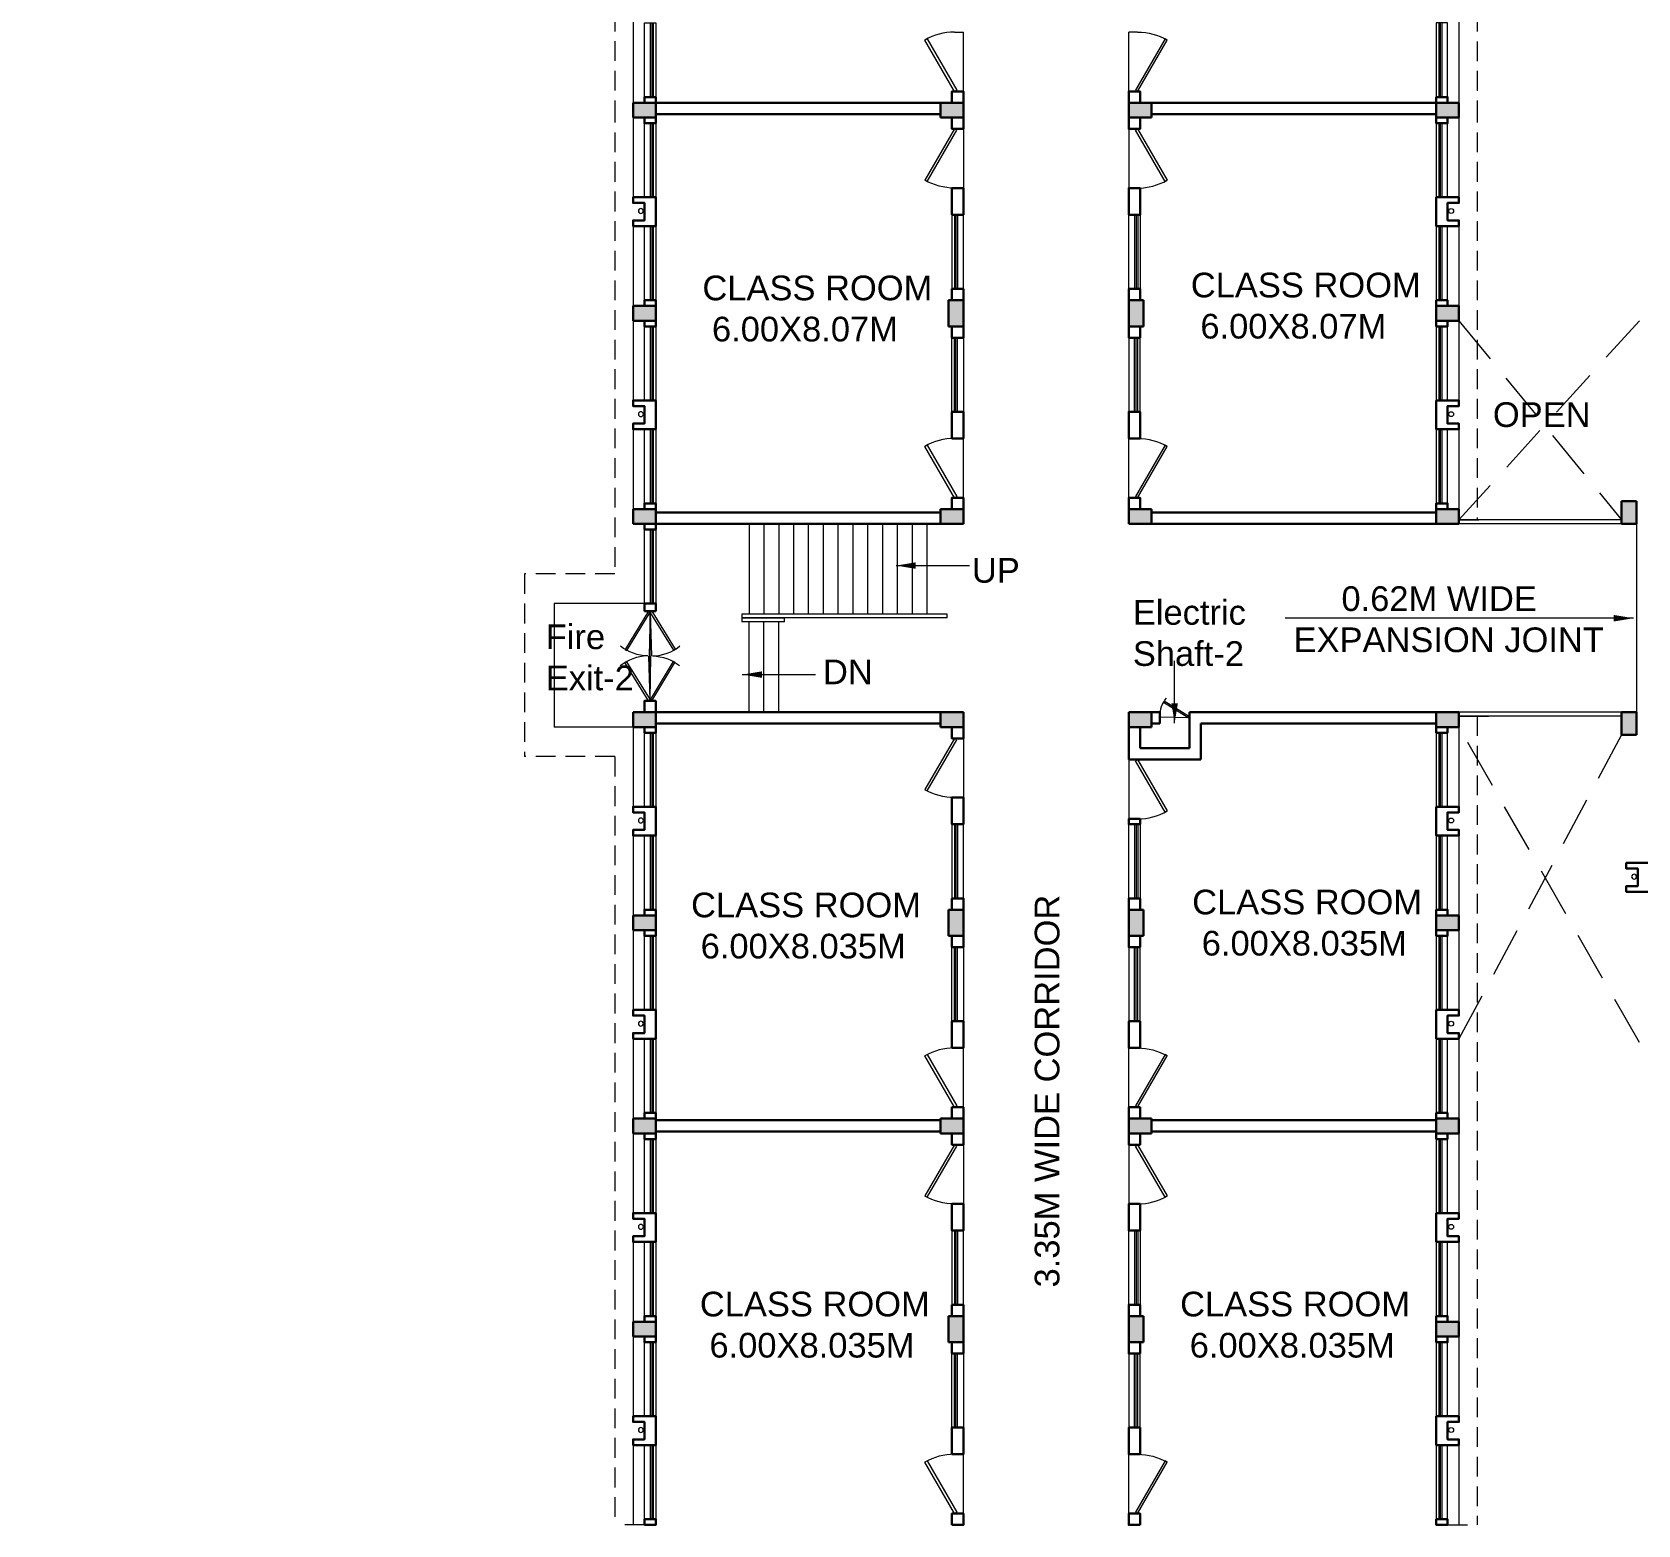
# Model space of a CAD drawing. Header units: millimetres. Extents: x 3614 to 12428, y -844 to 6844.
# Drawn here: x 5460.57 to 5493.1, y -439.01 to -408.77 of the extents above; entities that cross this region are included whole.
import ezdxf

# ---------------------------------------------------------------- set-up
doc = ezdxf.new("R2010")
doc.units = ezdxf.units.MM
doc.header["$LTSCALE"] = 40
doc.header["$MEASUREMENT"] = 0
doc.header["$PDMODE"] = 32
doc.header["$PDSIZE"] = 0.02
doc.linetypes.add('DASHED', pattern=[0.75, 0.5, -0.25])
doc.layers.get('0').update_dxf_attribs({"linetype": 'CONTINUOUS', "lineweight": 20})
doc.layers.get('Defpoints').update_dxf_attribs({"linetype": 'CONTINUOUS', "lineweight": 20})
for name, color, linetype, lineweight in [('CLL LEV.', 15, 'CONTINUOUS', 18), ('Column', 252, 'CONTINUOUS', 30), ('Column Hatch', 253, 'CONTINUOUS', 13), ('Dim', 220, 'CONTINUOUS', 15), ('Door', 54, 'CONTINUOUS', 18), ('EXPANSION JOINT', 248, 'CONTINUOUS', 20), ('Fixture', 44, 'CONTINUOUS', 15), ('Hidden', 30, 'DASHED', 18), ('Railing', 23, 'CONTINUOUS', 18), ('Stair', 1, 'CONTINUOUS', 15), ('TEXT', 7, 'CONTINUOUS', 20), ('Ventilator', 6, 'DASHED', 18), ('Wall', 7, 'CONTINUOUS', 30), ('Window', 150, 'CONTINUOUS', 15), ('Window-Wall', 7, 'CONTINUOUS', 18)]:
    doc.layers.add(name, color=color, linetype=linetype, lineweight=lineweight)
doc.styles.add('L120', font='simplex.shx', dxfattribs={"height": 1})
doc.styles.get("Standard").update_dxf_attribs({"font": 'txt.shx', "height": 0.03937})
doc.styles.add('Tabrej', font='GOTHIC.TTF')
doc.styles.add('Tabrej.', font='GOTHIC.TTF', dxfattribs={"height": 1})
doc.dimstyles.new('DIMEN', dxfattribs={"dimtxt": 0.2, "dimasz": 0.25, "dimexe": 0.18, "dimexo": 0.0625, "dimgap": 0.09, "dimtad": 0, "dimdec": 3, "dimzin": 0, "dimdsep": 46, "dimtxsty": 'Tabrej', "dimcen": 0, "dimclrd": 256, "dimclre": 256, "dimclrt": 7, "dimadec": 0, "dimazin": 0, "dimtfac": 1, "dimtdec": 3, "dimtofl": 0, "dimtmove": 0, "dimatfit": 1, "dimfxl": 0, "dimtolj": 1, "dimtzin": 0, "dimlwd": -1, "dimlwe": -1, "dimarcsym": 0})
doc.dimstyles.get("Standard").update_dxf_attribs({"dimtxt": 0.18, "dimasz": 0.18, "dimexe": 0.18, "dimexo": 0.0625, "dimgap": 0.09, "dimtad": 0, "dimtih": 1, "dimtoh": 1, "dimdec": 4, "dimzin": 0, "dimdsep": 46, "dimtxsty": 'Standard', "dimcen": 0.09, "dimadec": 0, "dimazin": 0, "dimtfac": 1, "dimtdec": 4, "dimtofl": 0, "dimtmove": 0, "dimatfit": 3, "dimfxl": 0, "dimtolj": 1, "dimtzin": 0, "dimarcsym": 0})

# ---------------------------------------------------------------- blocks, each defined once
blk = doc.blocks.new('COLM 530')
at = {"layer": 'Column Hatch'}
h = blk.add_hatch(color=0, dxfattribs=at)
h.dxf.hatch_style = 1
h.paths.add_polyline_path([(5443.518, -633.795), (5443.218, -633.795), (5443.218, -634.325), (5443.518, -634.325)])
at = {"layer": 'Column'}
for p, q in [((5443.518, -633.795), (5443.218, -633.795)), ((5443.218, -633.795), (5443.218, -634.325)), ((5443.518, -634.325), (5443.518, -633.795)), ((5443.218, -634.325), (5443.518, -634.325))]:
    blk.add_line(p, q, dxfattribs=at)
blk = doc.blocks.new('COLUMN 546')
at = {"layer": 'Column Hatch'}
h = blk.add_hatch(color=0, dxfattribs=at)
h.dxf.hatch_style = 1
h.paths.add_polyline_path([(0, 0), (0.3, 0), (0.3, 0.46), (0, 0.46)])
at = {"layer": 'Column'}
for p, q in [((0.3, 0.46), (0, 0.46)), ((0, 0.46), (0, 0)), ((0.3, 0), (0.3, 0.46)), ((0, 0), (0.3, 0))]:
    blk.add_line(p, q, dxfattribs=at)
blk = doc.blocks.new('Door - Left Hung 36 in.')
at = {"layer": 'Door'}
blk.add_line((0.8, -1.3), (35.9, -1.3), dxfattribs=at)
blk.add_lwpolyline([(0.8, -1.3), (0, 0), (31.2, 18), (31.9, 16.7)], close=True, dxfattribs=at)
blk.add_arc((0, 0), 36, 0, 37.3101, dxfattribs=at)
blk = doc.blocks.new('VENT 2')
at = {"layer": 'Ventilator', "linetype": 'Continuous', "ltscale": 0.02}
for p, q in [((0, 0.182), (1.5, 0.182)), ((0, 0.152), (1.5, 0.152))]:
    blk.add_line(p, q, dxfattribs=at)
at = {"layer": 'Window-Wall'}
for p, q in [((0, 0.23), (1.5, 0.23)), ((0, 0), (0, 0.23)), ((0, 0.115), (1.5, 0.115)), ((1.5, 0), (0, 0)), ((1.5, 0.23), (1.5, 0))]:
    blk.add_line(p, q, dxfattribs=at)
blk = doc.blocks.new('*U18')
for p, q in [((0, 0), (0, -6)), ((40, 0), (40, -6))]:
    blk.add_line(p, q)
blk.add_lwpolyline([(0, 0), (34.6, 20), (35.5, 18.5), (0.9, -1.5)], close=True)
blk.add_arc((0, 0), 40, 0, 30)
blk = doc.blocks.new('DOOR1')
at = {"layer": 'Door'}
blk.add_line((0, 0), (1.2, 0), dxfattribs=at)
at = {"layer": 'Door', "xscale": 0.0300000000000013, "yscale": 0.0300000000000013, "zscale": 0.0300000000000013}
blk.add_blockref('*U18', (0, 0.18), dxfattribs=at)
blk = doc.blocks.new('class 1')
at = {"layer": 'Wall'}
for points in [[(0.23, -0.035), (0, -0.035), (0, -0.265), (0.23, -0.265), (0.23, -0.035)], [(0.23, -1.465), (0, -1.465), (0, -2.005), (0.23, -2.005), (0.23, -1.465)], [(0.23, -3.505), (0, -3.505), (0, -3.735), (0.23, -3.735), (0.23, -3.505)]]:
    blk.add_lwpolyline(points, dxfattribs=at)
at = {"layer": 'Wall', "rotation": 270}
for name, p in [('DOOR1', (0, -0.265)), ('VENT 2', (0, -2.005))]:
    blk.add_blockref(name, p, dxfattribs=at)
blk = doc.blocks.new('WINDOW 1')
at = {"layer": 'CLL LEV.'}
for p, q in [((-0.115, -0.23), (-0.115, -0.46)), ((1.615, -0.23), (1.615, -0.46)), ((-0.115, -0.46), (1.615, -0.46))]:
    blk.add_line(p, q, dxfattribs=at)
at = {"layer": 'Window'}
for p, q in [((0, -0.051), (1.5, -0.051)), ((0, -0.081), (1.5, -0.081))]:
    blk.add_line(p, q, dxfattribs=at)
at = {"layer": 'Window-Wall'}
for p, q in [((0, 0), (1.5, 0)), ((0, -0.23), (0, 0)), ((1.5, 0), (1.5, -0.23)), ((0, -0.115), (1.5, -0.115)), ((1.5, -0.23), (0, -0.23))]:
    blk.add_line(p, q, dxfattribs=at)
blk = doc.blocks.new('SHAFT2')
at = {"layer": 'Fixture'}
blk.add_circle((0.302, 0.307), 0.05, dxfattribs=at)
at = {"layer": 'Wall'}
blk.add_lwpolyline([(0, 0.585), (0.46, 0.585), (0.46, 0.47), (0.23, 0.47), (0.23, 0.115), (0.46, 0.115), (0.46, 0), (0, 0), (0, 0.585)], dxfattribs=at)
blk = doc.blocks.new('*D647')
at = {"layer": 'Defpoints', "color": 0, "ltscale": 0.05, "transparency": 16777216}
for p in [(5491.918, -294.581), (5491.855, -295.181), (5491.918, -295.181)]:
    blk.add_point(p, dxfattribs=at)
at = {"layer": 'Dim', "ltscale": 0.05, "transparency": 16777216}
for p, q in [((5491.855, -294.581), (5491.675, -294.581)), ((5491.855, -294.481), (5491.855, -294.381)), ((5491.855, -295.181), (5491.675, -295.181)), ((5491.855, -295.281), (5491.855, -295.381))]:
    blk.add_line(p, q, dxfattribs=at)
for points in [[(5491.838, -294.481), (5491.872, -294.481), (5491.855, -294.581)], [(5491.838, -295.281), (5491.872, -295.281), (5491.855, -295.181)]]:
    blk.add_solid(points, dxfattribs=at)
at = {"layer": 'Dim', "color": 7, "ltscale": 0.05, "transparency": 16777216, "insert": (5491.855, -294.881), "char_height": 0.2, "attachment_point": 5, "rotation": 90, "style": 'Tabrej'}
blk.add_mtext('\\A1;0.600', dxfattribs=at)
blk = doc.blocks.new('*D648')
at = {"layer": 'Defpoints', "color": 0, "ltscale": 0.05, "transparency": 16777216}
for p in [(5491.318, -295.181), (5492.318, -295.181), (5492.318, -295.595)]:
    blk.add_point(p, dxfattribs=at)
at = {"layer": 'Dim', "ltscale": 0.05, "transparency": 16777216}
for p, q in [((5491.318, -295.244), (5491.318, -295.775)), ((5492.318, -295.244), (5492.318, -295.775)), ((5491.218, -295.595), (5491.118, -295.595)), ((5492.418, -295.595), (5492.518, -295.595))]:
    blk.add_line(p, q, dxfattribs=at)
for points in [[(5491.218, -295.578), (5491.218, -295.612), (5491.318, -295.595)], [(5492.418, -295.578), (5492.418, -295.612), (5492.318, -295.595)]]:
    blk.add_solid(points, dxfattribs=at)
at = {"layer": 'Dim', "color": 7, "ltscale": 0.05, "transparency": 16777216, "insert": (5491.818, -295.595), "char_height": 0.2, "attachment_point": 5, "style": 'Tabrej'}
blk.add_mtext('\\A1;1.000', dxfattribs=at)
blk = doc.blocks.new('NEW BILDING')
at = {"ltscale": 0.05}
blk.add_line((5448.0978, -295.0811), (5447.0978, -295.0811), dxfattribs=at)
at = {"layer": 'Door'}
blk.add_line((5437.1728, -294.1211), (5437.1728, -292.3011), dxfattribs=at)
at = {"layer": 'EXPANSION JOINT', "linetype": 'ByBlock', "ltscale": 0.05}
blk.add_line((5457.1508, -290.5361), (5457.1508, -294.3511), dxfattribs=at)
at = {"layer": 'Hidden', "ltscale": 0.02}
for p, q in [((5436.4578, -269.9611), (5436.4578, -282.3061)), ((5453.9278, -269.9632), (5453.9278, -282.3061)), ((5436.4578, -282.0061), (5436.4578, -291.5511)), ((5453.9278, -282.0061), (5453.9278, -290.4561)), ((5453.5578, -290.4561), (5454.1578, -290.4561)), ((5436.4578, -291.5511), (5434.6278, -291.5511)), ((5434.6278, -291.5511), (5434.6278, -295.2511)), ((5453.9278, -294.4311), (5453.9278, -310.8111)), ((5436.4578, -295.2511), (5434.6278, -295.2511)), ((5436.4578, -295.2511), (5436.4578, -310.8111)), ((5437.0578, -310.8111), (5436.4578, -310.8111)), ((5453.3278, -310.8111), (5453.9278, -310.8111))]:
    blk.add_line(p, q, dxfattribs=at)
at = {"layer": 'Hidden', "ltscale": 0.05}
blk.add_line((5453.5578, -294.4311), (5454.1578, -294.4311), dxfattribs=at)
at = {"layer": 'Railing', "linetype": 'ByBlock', "ltscale": 0.05}
for p, q in [((5456.8508, -290.4561), (5453.5578, -290.4561)), ((5456.8508, -290.5361), (5453.5578, -290.5361)), ((5443.1928, -292.3661), (5439.0278, -292.3661)), ((5439.0278, -292.3661), (5439.0278, -292.4411)), ((5443.1928, -292.4411), (5443.1928, -292.3661)), ((5443.1928, -292.4411), (5439.0278, -292.4411)), ((5439.8928, -292.4461), (5439.0278, -292.4461)), ((5439.0278, -292.4461), (5439.0278, -292.5211)), ((5439.8928, -292.5211), (5439.0278, -292.5211)), ((5439.8928, -292.5211), (5439.8928, -292.4461)), ((5456.8508, -294.3511), (5453.5578, -294.3511)), ((5456.8508, -294.4311), (5453.5578, -294.4311))]:
    blk.add_line(p, q, dxfattribs=at)
at = {"layer": 'Stair', "ltscale": 0.05}
for p, q in [((5439.1778, -290.5361), (5439.1778, -292.3661)), ((5439.4778, -290.5361), (5439.4778, -292.3661)), ((5439.7778, -290.5361), (5439.7778, -292.3661)), ((5440.0778, -290.5361), (5440.0778, -292.3661)), ((5440.3778, -290.5361), (5440.3778, -292.3661)), ((5440.6778, -290.5361), (5440.6778, -292.3661)), ((5440.9778, -290.5361), (5440.9778, -292.3661)), ((5441.2778, -290.5361), (5441.2778, -292.3661)), ((5441.5778, -290.5361), (5441.5778, -292.3661)), ((5441.8778, -290.5361), (5441.8778, -292.3661)), ((5442.1778, -290.5361), (5442.1778, -292.3661)), ((5442.4778, -290.5361), (5442.4778, -292.3661)), ((5442.7778, -290.5361), (5442.7778, -292.3661)), ((5437.0578, -292.1511), (5435.2278, -292.1511)), ((5435.2278, -292.1511), (5435.2278, -294.6511)), ((5439.1778, -294.3511), (5439.1778, -292.5211)), ((5439.4778, -294.3511), (5439.4778, -292.5211)), ((5439.7778, -294.3511), (5439.7778, -292.5211)), ((5436.8278, -294.6511), (5435.2278, -294.6511))]:
    blk.add_line(p, q, dxfattribs=at)
at = {"layer": 'Wall'}
for p, q in [((5443.0578, -282.0061), (5437.2878, -282.0061)), ((5447.3278, -282.0061), (5453.0978, -282.0061)), ((5443.0578, -282.2361), (5437.2878, -282.2361)), ((5447.3278, -282.2361), (5453.0978, -282.2361)), ((5443.0578, -290.3061), (5437.2878, -290.3061)), ((5447.3278, -290.3061), (5453.0978, -290.3061)), ((5443.0578, -290.5361), (5437.2878, -290.5361)), ((5447.3278, -290.5361), (5453.0978, -290.5361)), ((5443.0578, -294.3511), (5437.2878, -294.3511)), ((5447.4978, -294.3511), (5447.3278, -294.3511)), ((5447.4978, -294.3511), (5447.4979, -294.5811)), ((5448.0978, -295.0811), (5448.0978, -294.3511)), ((5448.4428, -294.3511), (5448.0978, -294.3511)), ((5448.3739, -294.3511), (5453.0978, -294.3511)), ((5443.0578, -294.5811), (5437.2878, -294.5811)), ((5446.8678, -295.3111), (5446.8678, -294.6511)), ((5447.0978, -294.6511), (5447.0978, -295.0811)), ((5447.4979, -294.5811), (5447.3279, -294.5811)), ((5448.3278, -294.5811), (5453.0978, -294.5811)), ((5448.3278, -295.3111), (5448.3278, -294.5811)), ((5447.0978, -295.3111), (5446.8678, -295.3111)), ((5448.0978, -295.0811), (5447.0978, -295.0811)), ((5448.3278, -295.3111), (5447.0978, -295.3111)), ((5443.0578, -302.6161), (5437.2878, -302.6161)), ((5447.3278, -302.6161), (5453.0978, -302.6161)), ((5443.0578, -302.8461), (5437.2878, -302.8461)), ((5447.3278, -302.8461), (5453.0978, -302.8461))]:
    blk.add_line(p, q, dxfattribs=at)
for points in [[(5437.0578, -282.0061), (5437.0578, -281.8911), (5437.2878, -281.8911), (5437.2878, -282.0061), (5437.0578, -282.0061)], [(5443.2878, -282.0061), (5443.5178, -282.0061), (5443.5178, -281.7761), (5443.2878, -281.7761), (5443.2878, -282.0061)], [(5447.0978, -282.0061), (5446.8678, -282.0061), (5446.8678, -281.7761), (5447.0978, -281.7761), (5447.0978, -282.0061)], [(5453.3278, -282.0061), (5453.3278, -281.8911), (5453.0978, -281.8911), (5453.0978, -282.0061), (5453.3278, -282.0061)], [(5437.0578, -282.3061), (5437.0578, -282.4211), (5437.2878, -282.4211), (5437.2878, -282.3061), (5437.0578, -282.3061)], [(5437.0578, -282.4211), (5437.0578, -282.3061), (5437.2878, -282.3061), (5437.2878, -282.4211), (5437.0578, -282.4211)], [(5453.3278, -282.3061), (5453.3278, -282.4211), (5453.0978, -282.4211), (5453.0978, -282.3061), (5453.3278, -282.3061)], [(5453.3278, -282.4211), (5453.3278, -282.3061), (5453.0978, -282.3061), (5453.0978, -282.4211), (5453.3278, -282.4211)], [(5437.0578, -286.1211), (5437.0578, -286.0061), (5437.2878, -286.0061), (5437.2878, -286.1211), (5437.0578, -286.1211)], [(5453.3278, -286.1211), (5453.3278, -286.0061), (5453.0978, -286.0061), (5453.0978, -286.1211), (5453.3278, -286.1211)], [(5437.0578, -286.4211), (5437.0578, -286.5361), (5437.2878, -286.5361), (5437.2878, -286.4211), (5437.0578, -286.4211)], [(5437.0578, -286.5361), (5437.0578, -286.4211), (5437.2878, -286.4211), (5437.2878, -286.5361), (5437.0578, -286.5361)], [(5453.3278, -286.4211), (5453.3278, -286.5361), (5453.0978, -286.5361), (5453.0978, -286.4211), (5453.3278, -286.4211)], [(5453.3278, -286.5361), (5453.3278, -286.4211), (5453.0978, -286.4211), (5453.0978, -286.5361), (5453.3278, -286.5361)], [(5437.0578, -290.2361), (5437.0578, -290.1211), (5437.2878, -290.1211), (5437.2878, -290.2361), (5437.0578, -290.2361)], [(5453.3278, -290.2361), (5453.3278, -290.1211), (5453.0978, -290.1211), (5453.0978, -290.2361), (5453.3278, -290.2361)], [(5437.0578, -290.6511), (5437.0578, -290.5361), (5437.2878, -290.5361), (5437.2878, -290.6511), (5437.0578, -290.6511)], [(5437.0578, -292.3011), (5437.0578, -292.1511), (5437.2878, -292.1511), (5437.2878, -292.3011), (5437.0578, -292.3011)], [(5437.0578, -294.3511), (5437.0578, -294.1211), (5437.2878, -294.1211), (5437.2878, -294.3511), (5437.0578, -294.3511)], [(5437.0578, -294.6511), (5437.0578, -294.7661), (5437.2878, -294.7661), (5437.2878, -294.6511), (5437.0578, -294.6511)], [(5437.0578, -294.7661), (5437.0578, -294.6511), (5437.2878, -294.6511), (5437.2878, -294.7661), (5437.0578, -294.7661)], [(5453.3278, -294.6511), (5453.3278, -294.7661), (5453.0978, -294.7661), (5453.0978, -294.6511), (5453.3278, -294.6511)], [(5453.3278, -294.7661), (5453.3278, -294.6511), (5453.0978, -294.6511), (5453.0978, -294.7661), (5453.3278, -294.7661)], [(5447.0978, -296.5111), (5446.8678, -296.5111), (5446.8678, -296.6219), (5447.0978, -296.6219), (5447.0978, -296.5111)], [(5447.0978, -298.1219), (5446.8678, -298.1219), (5446.8678, -298.3519), (5447.0978, -298.3519), (5447.0978, -298.1219)], [(5437.0578, -298.4661), (5437.0578, -298.3511), (5437.2878, -298.3511), (5437.2878, -298.4661), (5437.0578, -298.4661)], [(5453.3278, -298.4661), (5453.3278, -298.3511), (5453.0978, -298.3511), (5453.0978, -298.4661), (5453.3278, -298.4661)], [(5437.0578, -298.7661), (5437.0578, -298.8811), (5437.2878, -298.8811), (5437.2878, -298.7661), (5437.0578, -298.7661)], [(5437.0578, -298.8811), (5437.0578, -298.7661), (5437.2878, -298.7661), (5437.2878, -298.8811), (5437.0578, -298.8811)], [(5453.3278, -298.7661), (5453.3278, -298.8811), (5453.0978, -298.8811), (5453.0978, -298.7661), (5453.3278, -298.7661)], [(5453.3278, -298.8811), (5453.3278, -298.7661), (5453.0978, -298.7661), (5453.0978, -298.8811), (5453.3278, -298.8811)], [(5437.0578, -302.5811), (5437.0578, -302.4661), (5437.2878, -302.4661), (5437.2878, -302.5811), (5437.0578, -302.5811)], [(5453.3278, -302.5811), (5453.3278, -302.4661), (5453.0978, -302.4661), (5453.0978, -302.5811), (5453.3278, -302.5811)], [(5437.0578, -302.8811), (5437.0578, -302.9961), (5437.2878, -302.9961), (5437.2878, -302.8811), (5437.0578, -302.8811)], [(5437.0578, -302.9961), (5437.0578, -302.8811), (5437.2878, -302.8811), (5437.2878, -302.9961), (5437.0578, -302.9961)], [(5443.2878, -302.8811), (5443.5178, -302.8811), (5443.5178, -303.1111), (5443.2878, -303.1111), (5443.2878, -302.8811)], [(5447.0978, -302.8811), (5446.8678, -302.8811), (5446.8678, -303.1111), (5447.0978, -303.1111), (5447.0978, -302.8811)], [(5453.3278, -302.8811), (5453.3278, -302.9961), (5453.0978, -302.9961), (5453.0978, -302.8811), (5453.3278, -302.8811)], [(5453.3278, -302.9961), (5453.3278, -302.8811), (5453.0978, -302.8811), (5453.0978, -302.9961), (5453.3278, -302.9961)], [(5443.2878, -304.3111), (5443.5178, -304.3111), (5443.5178, -304.8511), (5443.2878, -304.8511), (5443.2878, -304.3111)], [(5447.0978, -304.3111), (5446.8678, -304.3111), (5446.8678, -304.8511), (5447.0978, -304.8511), (5447.0978, -304.3111)], [(5443.2878, -306.3511), (5443.5178, -306.3511), (5443.5178, -306.5811), (5443.2878, -306.5811), (5443.2878, -306.3511)], [(5447.0978, -306.3511), (5446.8678, -306.3511), (5446.8678, -306.5811), (5447.0978, -306.5811), (5447.0978, -306.3511)], [(5437.0578, -306.6961), (5437.0578, -306.5811), (5437.2878, -306.5811), (5437.2878, -306.6961), (5437.0578, -306.6961)], [(5453.3278, -306.6961), (5453.3278, -306.5811), (5453.0978, -306.5811), (5453.0978, -306.6961), (5453.3278, -306.6961)], [(5437.0578, -306.9961), (5437.0578, -307.1111), (5437.2878, -307.1111), (5437.2878, -306.9961), (5437.0578, -306.9961)], [(5437.0578, -307.1111), (5437.0578, -306.9961), (5437.2878, -306.9961), (5437.2878, -307.1111), (5437.0578, -307.1111)], [(5453.3278, -306.9961), (5453.3278, -307.1111), (5453.0978, -307.1111), (5453.0978, -306.9961), (5453.3278, -306.9961)], [(5453.3278, -307.1111), (5453.3278, -306.9961), (5453.0978, -306.9961), (5453.0978, -307.1111), (5453.3278, -307.1111)], [(5443.2878, -307.3403), (5443.5178, -307.3403), (5443.5178, -307.1103), (5443.2878, -307.1103), (5443.2878, -307.3403)], [(5447.0978, -307.3411), (5446.8678, -307.3411), (5446.8678, -307.1111), (5447.0978, -307.1111), (5447.0978, -307.3411)], [(5443.2878, -309.3811), (5443.5178, -309.3811), (5443.5178, -308.8403), (5443.2878, -308.8403), (5443.2878, -309.3811)], [(5447.0978, -309.3811), (5446.8678, -309.3811), (5446.8678, -308.8411), (5447.0978, -308.8411), (5447.0978, -309.3811)], [(5443.2878, -310.8111), (5443.5178, -310.8111), (5443.5178, -310.5811), (5443.2878, -310.5811), (5443.2878, -310.8111)], [(5447.0978, -310.8111), (5446.8678, -310.8111), (5446.8678, -310.5811), (5447.0978, -310.5811), (5447.0978, -310.8111)], [(5437.0578, -310.8111), (5437.0578, -310.6961), (5437.2878, -310.6961), (5437.2878, -310.8111), (5437.0578, -310.8111)], [(5453.3278, -310.8111), (5453.3278, -310.6961), (5453.0978, -310.6961), (5453.0978, -310.8111), (5453.3278, -310.8111)]]:
    blk.add_lwpolyline(points, dxfattribs=at)
at = {"layer": 'Window'}
for p, q in [((5437.2068, -290.6511), (5437.2068, -292.1511)), ((5437.2368, -290.6511), (5437.2368, -292.1511))]:
    blk.add_line(p, q, dxfattribs=at)
at = {"layer": 'Window-Wall', "linetype": 'DASHED', "ltscale": 0.05}
for p, q in [((5457.2128, -286.4211), (5453.5578, -290.4561)), ((5453.5578, -286.4211), (5456.8508, -290.4561)), ((5457.2128, -301.0411), (5453.5578, -294.6511)), ((5456.8508, -294.8111), (5453.5578, -300.9661))]:
    blk.add_line(p, q, dxfattribs=at)
at = {"layer": 'Window-Wall'}
for p, q in [((5437.0578, -292.1511), (5437.0578, -290.6511)), ((5437.1728, -290.6511), (5437.1728, -292.1511)), ((5437.2878, -290.6511), (5437.2878, -292.1511)), ((5437.2878, -292.1511), (5437.0578, -292.1511))]:
    blk.add_line(p, q, dxfattribs=at)
at = {"color": 7, "extrusion": (0, 0, -1), "xscale": -1, "zscale": -1, "rotation": 270}
for p in [(-5437.2878, -282.3061), (-5443.5178, -282.3061), (-5437.2878, -286.4211), (-5437.2878, -290.5361), (-5443.5178, -290.5361), (-5437.2878, -294.6511), (-5443.5178, -294.6511), (-5437.2878, -298.7661), (-5437.2878, -302.8811), (-5443.5178, -302.8811), (-5437.2878, -306.9961)]:
    blk.add_blockref('COLUMN 546', p, dxfattribs=at)
at = {"color": 7, "extrusion": (0, 0, -1), "zscale": -1}
for p, rotation in [((-5446.8678, -282.3061), 90.00000000000004), ((-5453.0978, -282.3061), 90.00000000000004), ((-5453.0978, -286.4211), 90.00000000000004), ((-5446.8678, -290.5361), 90.00000000000004), ((-5453.0978, -290.5361), 90.00000000000004), ((-5446.8678, -294.6511), 90.00000000000004), ((-5453.0978, -294.6511), 90.00000000000004), ((-5456.8508, -294.3511), 180), ((-5453.0978, -298.7661), 90.00000000000004), ((-5446.8678, -302.8811), 90.00000000000004), ((-5453.0978, -302.8811), 90.00000000000004), ((-5453.0978, -306.9961), 90.00000000000004)]:
    blk.add_blockref('COLUMN 546', p, dxfattribs=dict(at, rotation=rotation))
at = {"linetype": 'ByBlock', "xscale": -1}
for p in [(5443.5178, -282.2711), (5443.5178, -294.6161)]:
    blk.add_blockref('class 1', p, dxfattribs=at)
at = {"linetype": 'ByBlock'}
for name, p in [('class 1', (5446.8678, -282.2711)), ('SHAFT2', (5453.0978, -284.5061)), ('SHAFT2', (5453.0978, -288.6211)), ('SHAFT2', (5453.0978, -296.8511)), ('SHAFT2', (5453.0978, -300.9661)), ('SHAFT2', (5453.0978, -305.0811)), ('SHAFT2', (5453.0978, -309.1961))]:
    blk.add_blockref(name, p, dxfattribs=at)
at = {"linetype": 'ByBlock', "extrusion": (0, 0, -1), "zscale": -1}
for p in [(-5437.2878, -284.5061), (-5437.2878, -288.6211), (-5437.2878, -296.8511), (-5457.4078, -297.9886), (-5437.2878, -300.9661), (-5437.2878, -305.0811), (-5437.2878, -309.1961)]:
    blk.add_blockref('SHAFT2', p, dxfattribs=at)
for p in [(0, 347.7887), (3.65, 347.7887), (0, 335.4429), (3.65, 335.4429), (0, 327.2137), (3.65, 327.2137)]:
    blk.add_blockref('COLM 530', p)
at = {"linetype": 'ByBlock', "rotation": 180}
for p in [(5443.5178, -290.2711), (5443.5178, -302.6161)]:
    blk.add_blockref('class 1', p, dxfattribs=at)
at = {"linetype": 'ByBlock', "xscale": -1, "rotation": 180}
for p in [(5446.8678, -290.2711), (5446.8678, -302.6161)]:
    blk.add_blockref('class 1', p, dxfattribs=at)
at = {"color": 7, "extrusion": (0, 0, -1), "xscale": -1, "zscale": -1}
blk.add_blockref('COLUMN 546', (-5456.8508, -290.5361), dxfattribs=at)
at = {"layer": 'CLL LEV.', "rotation": 270}
for p in [(5437.2878, -280.3911), (5437.2878, -282.4211), (5437.2878, -284.5061), (5437.2878, -286.5361), (5437.2878, -288.6211), (5437.2878, -294.7661), (5437.2878, -296.8511), (5437.2878, -298.8811), (5437.2878, -300.9661), (5437.2878, -302.9961), (5437.2878, -305.0811), (5437.2878, -307.1111), (5437.2878, -309.1961)]:
    blk.add_blockref('WINDOW 1', p, dxfattribs=at)
at = {"layer": 'CLL LEV.', "extrusion": (0, 0, -1), "zscale": -1, "rotation": 270}
for p in [(-5453.0978, -280.3911), (-5453.0978, -282.4211), (-5453.0978, -284.5061), (-5453.0978, -286.5361), (-5453.0978, -288.6211), (-5453.0978, -294.7661), (-5453.0978, -296.8511), (-5453.0978, -298.8811), (-5453.0978, -300.9661), (-5453.0978, -302.9961), (-5453.0978, -305.0811), (-5453.0978, -307.1111), (-5453.0978, -309.1961)]:
    blk.add_blockref('WINDOW 1', p, dxfattribs=at)
at = {"layer": 'Door', "xscale": -0.0252777777711346, "yscale": 0.0252777777711346, "zscale": 0.0252777777711346}
for p, rotation in [((5437.1403, -292.3017), 88.93562188221635), ((5437.2052, -294.121), 268.9356218814513)]:
    blk.add_blockref('Door - Left Hung 36 in.', p, dxfattribs=dict(at, rotation=rotation))
at = {"layer": 'Door', "extrusion": (0, 0, -1)}
for p, xscale, yscale, zscale, rotation in [((-5437.2051, -292.3014), -0.0252777777711346, 0.0252777777711346, -0.0252777777711346, 88.32804135717734), ((-5437.1405, -294.1213), -0.0252777777711346, 0.0252777777711346, -0.0252777777711346, 268.3280413579426), ((-5448.0978, -294.4448), 0.0166737001802426, 0.0166737001802426, -0.0166737001841632, 1.671958642822621)]:
    blk.add_blockref('Door - Left Hung 36 in.', p, dxfattribs=dict(at, xscale=xscale, yscale=yscale, zscale=zscale, rotation=rotation))
at = {"layer": 'Wall'}
for name, p, rotation in [('DOOR1', (5443.5178, -281.7761), 89.99999999999999), ('DOOR1', (5446.8678, -295.3111), 270), ('VENT 2', (5446.8678, -296.6219), 270), ('DOOR1', (5446.8678, -303.1111), 270), ('VENT 2', (5446.8678, -304.8511), 270), ('VENT 2', (5443.5178, -308.8403), 89.99999999999999), ('DOOR1', (5443.5178, -310.5811), 89.99999999999999)]:
    blk.add_blockref(name, p, dxfattribs=dict(at, rotation=rotation))
at = {"layer": 'Wall', "extrusion": (0, 0, -1), "zscale": -1}
for name, p, rotation in [('DOOR1', (-5446.8678, -281.7761), 90), ('DOOR1', (-5443.5178, -303.1111), 270), ('VENT 2', (-5443.5178, -304.8511), 270), ('VENT 2', (-5446.8678, -308.8411), 90), ('DOOR1', (-5446.8678, -310.5811), 90)]:
    blk.add_blockref(name, p, dxfattribs=dict(at, rotation=rotation))
at = {"layer": 'TEXT', "char_height": 0.5, "attachment_point": 1, "style": 'Tabrej.'}
for s, width, insert in [('{\\fArial|b0|i0|c0|p34;CLASS ROOM\\P 6.00X8.07M}', 19.989683, (5438.2318, -285.5075)), ('{\\fArial|b0|i0|c0|p34;CLASS ROOM\\P 6.00X8.07M}', 19.989683, (5448.1254, -285.4487)), ('{\\fArial|b0|i0|c0|p34;OPEN }', 19.989683, (5454.2443, -288.0731)), ('{\\fArial|b0|i0|c0|p34;UP}', 1.50962, (5443.6915, -291.2276)), ('{\\fArial|b0|i0|c0|p34;Electric \\PShaft-2}', 19.989683, (5446.9512, -292.0793)), ('{\\fArial|b0|i0|c0|p34;     0.62M WIDE \\PEXPANSION JOINT}', 19.989683, (5450.2066, -291.8007)), ('{\\fArial|b0|i0|c0|p34;Fire \\PExit-2 }', 1.50962, (5435.0584, -292.5736)), ('{\\fArial|b0|i0|c0|p34;DN}', 1.50962, (5440.6746, -293.2843)), ('{\\fArial|b0|i0|c0|p34;CLASS ROOM\\P 6.00X8.035M}', 19.989683, (5448.1528, -297.9458)), ('{\\fArial|b0|i0|c0|p34;CLASS ROOM\\P 6.00X8.035M}', 19.989683, (5438.0025, -298.005)), ('{\\fArial|b0|i0|c0|p34;CLASS ROOM\\P 6.00X8.035M}', 19.989683, (5438.1803, -306.0885)), ('{\\fArial|b0|i0|c0|p34;CLASS ROOM\\P 6.00X8.035M}', 19.989683, (5447.9086, -306.0885))]:
    blk.add_mtext_dynamic_manual_height_columns(s, width=width, gutter_width=5, heights=[0], dxfattribs=dict(at, insert=insert))
at = {"layer": 'TEXT', "insert": (5444.964, -306.0022), "char_height": 0.5, "attachment_point": 1, "rotation": 90, "style": 'Tabrej.'}
blk.add_mtext_dynamic_manual_height_columns('{\\fArial|b0|i0|c0|p34;3.35M WIDE CORRIDOR}', width=19.989683, gutter_width=5, heights=[0], dxfattribs=at)
at = {"layer": 'Dim', "ltscale": 0.05}
dim = blk.add_linear_dim(base=(5491.8549, -295.1811), p1=(5491.9178, -294.5811), p2=(5491.9178, -295.1811), angle=90, dimstyle='DIMEN', override={"dimasz": 0.1, "dimgap": 0.5, "dimarcsym": 1}, dxfattribs=at)
dim.commit()
dim.dimension.update_dxf_attribs({"geometry": '*D647', "text_midpoint": (5491.8549, -294.8811), "dimtype": 160})
dim = blk.add_linear_dim(base=(5492.3178, -295.595), p1=(5491.3178, -295.1811), p2=(5492.3178, -295.1811), dimstyle='DIMEN', override={"dimasz": 0.1, "dimgap": 0.5, "dimarcsym": 1}, dxfattribs=at)
dim.commit()
dim.dimension.update_dxf_attribs({"geometry": '*D648', "text_midpoint": (5491.8178, -295.595), "dimtype": 160})
at = {"layer": 'TEXT'}
for points in [[(5442.1551, -291.3811), (5443.6395, -291.3811)], [(5457.0934, -292.4472), (5450.0401, -292.4472)], [(5447.7981, -294.5723), (5447.7981, -293.3102)], [(5439.0403, -293.5887), (5440.5247, -293.5887)]]:
    blk.add_leader(points, dimstyle='Standard', override={"dimscale": 40, "dimasz": 0.01, "dimgap": 0.09, "dimtad": 0, "dimpost": "'", "dimtxsty": 'L120', "dimarcsym": 1}, dxfattribs=at)

msp = doc.modelspace()

# ---------------------------------------------------------------- block references
at = {"layer": 'Window-Wall', "xscale": -1}
for p, rotation in [((5455.9122, 5060.4747), 90), ((200.5144, -705.8765), 180)]:
    msp.add_blockref('NEW BILDING', p, dxfattribs=dict(at, rotation=rotation))
at = {"layer": 'Window-Wall'}
msp.add_blockref('NEW BILDING', (35.9156, -128.1962), dxfattribs=at)

doc.saveas('drawing.dxf')
